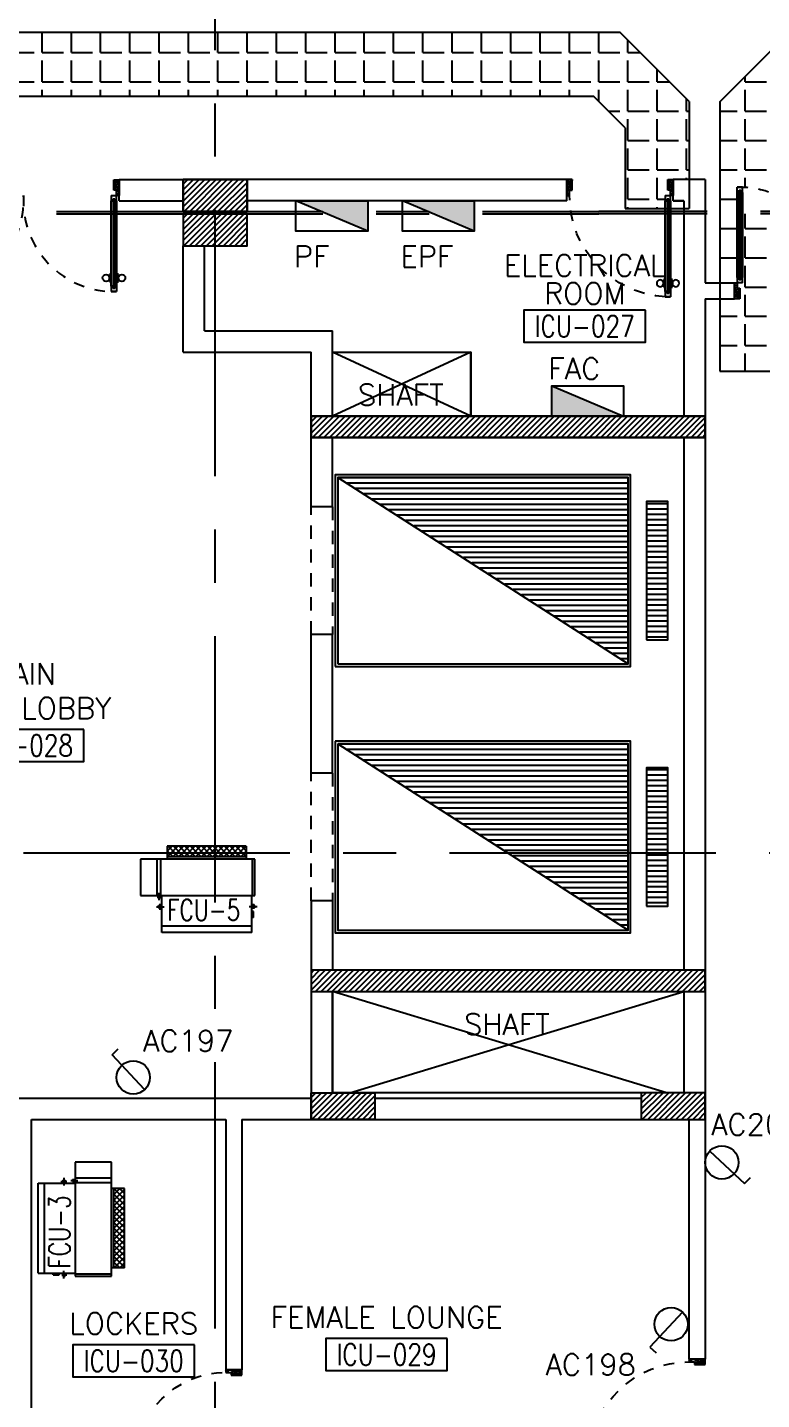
# Model space of a CAD drawing. Extents: x -0.4 to 91.9, y -1.1 to 78.4.
# Drawn here: x 68.43 to 75.32, y 22.22 to 35.1 of the extents above; entities that cross this region are included whole.
import ezdxf
from ezdxf.enums import TextEntityAlignment as Align

# ---------------------------------------------------------------- set-up
doc = ezdxf.new("R2010")
doc.units = 0
doc.header["$MEASUREMENT"] = 0
for name, pattern in [('CENTERX2', [4, 2.5, -0.5, 0.5, -0.5]), ('HIDDEN', [0.375, 0.25, -0.125]), ('HIDDEN2', [0.1875, 0.125, -0.0625])]:
    doc.linetypes.add(name, pattern=pattern)
doc.layers.get('0').update_dxf_attribs({"color": 11, "linetype": 'CONTINUOUS'})
for name, color, linetype in [('A_COUNTER', 11, 'CONTINUOUS'), ('AXES', 11, 'CENTERX2'), ('COL', 11, 'CONTINUOUS'), ('DOOR', 11, 'CONTINUOUS'), ('E-HLINE', 2, 'HIDDEN'), ('E-PANELBX', 3, 'CONTINUOUS'), ('E-SOCKETS', 4, 'CONTINUOUS'), ('E-TRAY', 2, 'CONTINUOUS'), ('FCU', 7, 'CONTINUOUS'), ('HAT', 11, 'CONTINUOUS'), ('HIDDEN', 11, 'HIDDEN2'), ('LIFTS', 11, 'CONTINUOUS'), ('RM-BOX', 11, 'CONTINUOUS'), ('RM-NAME', 11, 'CONTINUOUS'), ('RM-NO', 11, 'CONTINUOUS'), ('SHAFT', 11, 'CONTINUOUS'), ('TEXTN', 2, 'CONTINUOUS'), ('WALL', 11, 'CONTINUOUS')]:
    doc.layers.add(name, color=color, linetype=linetype)
doc.styles.add('ROMANS', font='ROMANS.shx', dxfattribs={"width": 0.6})
pattern_1 = [(0, (-275968.1855, -57293.01293), (0, 0.275), [0.2, -0.075]), (90, (-275968.1855, -57293.01293), (-0.275, 2e-17), [0.2, -0.075])]

# ---------------------------------------------------------------- blocks, each defined once
blk = doc.blocks.new('RM1')
at = {"layer": 'RM-BOX'}
blk.add_lwpolyline([(570, -200), (-570, -200), (-570, -500), (570, -500)], close=True, dxfattribs=at)
at = {"layer": 'RM-NAME', "style": 'ROMANS'}
for tag, p in [('ROOMNAME1', (0, 324)), ('ROOMNAME2', (0, 0))]:
    blk.add_attdef(tag, text='', height=200, dxfattribs=at).set_placement(p, align=Align.MIDDLE)
at = {"layer": 'RM-NO', "style": 'ROMANS', "width": 0.8}
blk.add_attdef('ROOMNO', text='', height=200, dxfattribs=at).set_placement((0, -350), align=Align.MIDDLE)
blk = doc.blocks.new('*X24')
at = {"color": 0}
for p, q in [((503899, 131750), (506612, 131750)), ((503977, 131700), (506612, 131700)), ((504055, 131650), (506612, 131650)), ((504132, 131600), (506612, 131600)), ((504210, 131550), (506612, 131550)), ((504288, 131500), (506612, 131500)), ((504366, 131450), (506612, 131450)), ((504444, 131400), (506612, 131400)), ((504522, 131350), (506612, 131350)), ((504600, 131300), (506612, 131300)), ((504677, 131250), (506612, 131250)), ((504755, 131200), (506612, 131200)), ((504833, 131150), (506612, 131150)), ((504911, 131100), (506612, 131100)), ((504989, 131050), (506612, 131050)), ((505067, 131000), (506612, 131000)), ((505145, 130950), (506612, 130950)), ((505222, 130900), (506612, 130900)), ((505300, 130850), (506612, 130850)), ((505378, 130800), (506612, 130800)), ((505456, 130750), (506612, 130750)), ((505534, 130700), (506612, 130700)), ((505612, 130650), (506612, 130650)), ((505690, 130600), (506612, 130600)), ((505767, 130550), (506612, 130550)), ((505845, 130500), (506612, 130500)), ((505923, 130450), (506612, 130450)), ((506001, 130400), (506612, 130400)), ((506079, 130350), (506612, 130350)), ((506157, 130300), (506612, 130300)), ((506235, 130250), (506612, 130250)), ((506312, 130200), (506612, 130200)), ((506390, 130150), (506612, 130150)), ((506468, 130100), (506612, 130100)), ((506546, 130050), (506612, 130050))]:
    blk.add_line(p, q, dxfattribs=at)
blk = doc.blocks.new('*X23')
at = {"color": 0}
for p, q in [((140176, 227700), (140376, 227700)), ((140176, 227650), (140376, 227650)), ((140176, 227600), (140376, 227600)), ((140176, 227550), (140376, 227550)), ((140176, 227500), (140376, 227500)), ((140176, 227450), (140376, 227450)), ((140176, 227400), (140376, 227400)), ((140176, 227350), (140376, 227350)), ((140176, 227300), (140376, 227300)), ((140176, 227250), (140376, 227250)), ((140176, 227200), (140376, 227200)), ((140176, 227150), (140376, 227150)), ((140176, 227100), (140376, 227100)), ((140176, 227050), (140376, 227050)), ((140176, 227000), (140376, 227000)), ((140176, 226950), (140376, 226950)), ((140176, 226900), (140376, 226900)), ((140176, 226850), (140376, 226850)), ((140176, 226800), (140376, 226800)), ((140176, 226750), (140376, 226750)), ((140176, 226700), (140376, 226700)), ((140176, 226650), (140376, 226650)), ((140176, 226600), (140376, 226600)), ((140176, 226550), (140376, 226550)), ((140176, 226500), (140376, 226500)), ((140176, 226450), (140376, 226450))]:
    blk.add_line(p, q, dxfattribs=at)
blk = doc.blocks.new('*X26')
at = {"color": 0}
for p, q in [((197839, 138813), (198025, 139000)), ((197839, 138866), (197972, 139000)), ((197839, 138919), (197919, 139000)), ((197839, 138972), (197866, 139000)), ((197879, 138800), (198079, 139000)), ((197932, 138800), (198132, 139000)), ((197985, 138800), (198185, 139000)), ((198038, 138800), (198238, 139000)), ((198091, 138800), (198291, 139000)), ((198144, 138800), (198344, 139000)), ((198197, 138800), (198397, 139000)), ((198250, 138800), (198450, 139000)), ((198303, 138800), (198503, 139000)), ((198356, 138800), (198556, 139000)), ((198409, 138800), (198609, 139000)), ((198462, 138800), (198662, 139000)), ((198515, 138800), (198715, 139000)), ((198568, 138800), (198768, 139000)), ((198621, 138800), (198821, 139000)), ((198674, 138800), (198874, 139000)), ((198727, 138800), (198927, 139000)), ((198780, 138800), (198980, 139000)), ((198833, 138800), (199033, 139000)), ((198886, 138800), (199086, 139000)), ((198939, 138800), (199139, 139000)), ((198992, 138800), (199192, 139000)), ((199045, 138800), (199245, 139000)), ((199098, 138800), (199298, 139000)), ((199151, 138800), (199351, 139000)), ((199204, 138800), (199404, 139000)), ((199257, 138800), (199457, 139000)), ((199310, 138800), (199510, 139000)), ((199363, 138800), (199563, 139000)), ((199416, 138800), (199616, 139000)), ((199469, 138800), (199669, 139000)), ((199523, 138800), (199723, 139000)), ((199576, 138800), (199776, 139000)), ((199629, 138800), (199829, 139000)), ((199682, 138800), (199882, 139000)), ((199735, 138800), (199935, 139000)), ((199788, 138800), (199988, 139000)), ((199841, 138800), (200041, 139000)), ((199894, 138800), (200094, 139000)), ((199947, 138800), (200147, 139000)), ((200000, 138800), (200200, 139000)), ((200053, 138800), (200253, 139000)), ((200106, 138800), (200306, 139000)), ((200159, 138800), (200359, 139000)), ((200212, 138800), (200412, 139000)), ((200265, 138800), (200465, 139000)), ((200318, 138800), (200518, 139000)), ((200371, 138800), (200571, 139000)), ((200424, 138800), (200624, 139000)), ((200477, 138800), (200677, 139000)), ((200530, 138800), (200730, 139000)), ((200583, 138800), (200783, 139000)), ((200636, 138800), (200836, 139000)), ((200689, 138800), (200889, 139000)), ((200742, 138800), (200942, 139000)), ((200795, 138800), (200995, 139000)), ((200848, 138800), (201048, 139000)), ((200901, 138800), (201101, 139000)), ((200954, 138800), (201154, 139000)), ((201007, 138800), (201207, 139000)), ((201060, 138800), (201260, 139000)), ((201114, 138800), (201314, 139000)), ((201167, 138800), (201367, 139000)), ((201220, 138800), (201420, 139000)), ((201273, 138800), (201473, 139000)), ((201326, 138800), (201526, 139000)), ((201379, 138800), (201539, 138960)), ((201432, 138800), (201539, 138907)), ((201485, 138800), (201539, 138854))]:
    blk.add_line(p, q, dxfattribs=at)
blk = doc.blocks.new('*X25')
at = {"color": 0}
for p, q in [((197839, 143639), (197999, 143800)), ((197839, 143692), (197946, 143800)), ((197839, 143745), (197893, 143800)), ((197853, 143600), (198053, 143800)), ((197906, 143600), (198106, 143800)), ((197959, 143600), (198159, 143800)), ((198012, 143600), (198212, 143800)), ((198065, 143600), (198265, 143800)), ((198118, 143600), (198318, 143800)), ((198171, 143600), (198371, 143800)), ((198224, 143600), (198424, 143800)), ((198277, 143600), (198477, 143800)), ((198330, 143600), (198530, 143800)), ((198383, 143600), (198583, 143800)), ((198436, 143600), (198636, 143800)), ((198489, 143600), (198689, 143800)), ((198542, 143600), (198742, 143800)), ((198595, 143600), (198795, 143800)), ((198648, 143600), (198848, 143800)), ((198701, 143600), (198901, 143800)), ((198754, 143600), (198954, 143800)), ((198807, 143600), (199007, 143800)), ((198860, 143600), (199060, 143800)), ((198913, 143600), (199113, 143800)), ((198966, 143600), (199166, 143800)), ((199019, 143600), (199219, 143800)), ((199072, 143600), (199272, 143800)), ((199125, 143600), (199325, 143800)), ((199178, 143600), (199378, 143800)), ((199231, 143600), (199431, 143800)), ((199284, 143600), (199484, 143800)), ((199337, 143600), (199537, 143800)), ((199390, 143600), (199590, 143800)), ((199443, 143600), (199643, 143800)), ((199497, 143600), (199697, 143800)), ((199550, 143600), (199750, 143800)), ((199603, 143600), (199803, 143800)), ((199656, 143600), (199856, 143800)), ((199709, 143600), (199909, 143800)), ((199762, 143600), (199962, 143800)), ((199815, 143600), (200015, 143800)), ((199868, 143600), (200068, 143800)), ((199921, 143600), (200121, 143800)), ((199974, 143600), (200174, 143800)), ((200027, 143600), (200227, 143800)), ((200080, 143600), (200280, 143800)), ((200133, 143600), (200333, 143800)), ((200186, 143600), (200386, 143800)), ((200239, 143600), (200439, 143800)), ((200292, 143600), (200492, 143800)), ((200345, 143600), (200545, 143800)), ((200398, 143600), (200598, 143800)), ((200451, 143600), (200651, 143800)), ((200504, 143600), (200704, 143800)), ((200557, 143600), (200757, 143800)), ((200610, 143600), (200810, 143800)), ((200663, 143600), (200863, 143800)), ((200716, 143600), (200916, 143800)), ((200769, 143600), (200969, 143800)), ((200822, 143600), (201022, 143800)), ((200875, 143600), (201075, 143800)), ((200928, 143600), (201128, 143800)), ((200981, 143600), (201181, 143800)), ((201034, 143600), (201234, 143800)), ((201088, 143600), (201288, 143800)), ((201141, 143600), (201341, 143800)), ((201194, 143600), (201394, 143800)), ((201247, 143600), (201447, 143800)), ((201300, 143600), (201500, 143800)), ((201353, 143600), (201539, 143786)), ((201406, 143600), (201539, 143733)), ((201459, 143600), (201539, 143680)), ((201512, 143600), (201539, 143627))]:
    blk.add_line(p, q, dxfattribs=at)
blk = doc.blocks.new('A$C272A55A0')
at = {"layer": 'DOOR', "color": 0, "linetype": 'ByBlock'}
for p, q in [((0, 900), (0, 1050)), ((50, 1050), (0, 1050)), ((50, 950), (50, 1050)), ((1750, 950), (1750, 1050)), ((1750, 1050), (1800, 1050)), ((1800, 1050), (1800, 900)), ((25, 950), (50, 950)), ((25, 900), (25, 950)), ((1775, 950), (1750, 950)), ((1775, 900), (1775, 950)), ((0, 900), (25, 900)), ((75, 900), (25, 900)), ((25, 850), (25, 900)), ((42, 850), (25, 850)), ((58, 870), (42, 870)), ((42, 870), (42, 850)), ((58, 850), (58, 870)), ((75, 850), (58, 850)), ((75, 900), (75, 850)), ((1725, 900), (1775, 900)), ((1725, 900), (1725, 850)), ((1725, 850), (1742, 850)), ((1742, 870), (1758, 870)), ((1742, 850), (1742, 870)), ((1758, 870), (1758, 850)), ((1758, 850), (1775, 850)), ((1800, 900), (1775, 900)), ((1775, 850), (1775, 900)), ((1718, 160), (1709, 160)), ((1709, 95), (1709, 160)), ((1725, 173), (1718, 173)), ((1718, 173), (1718, 83)), ((1718, 95), (1718, 160)), ((1775, 173), (1782, 173)), ((1782, 173), (1782, 83)), ((1782, 160), (1791, 160)), ((1782, 95), (1782, 160)), ((1791, 95), (1791, 160)), ((25, 50), (42, 50)), ((25, 50), (25, 0)), ((25, 0), (75, 0)), ((75, 0), (25, 0)), ((42, 50), (42, 30)), ((42, 30), (58, 30)), ((58, 50), (75, 50)), ((58, 50), (58, 30)), ((75, 50), (75, 0)), ((1718, 95), (1709, 95)), ((1725, 83), (1718, 83)), ((1742, 50), (1725, 50)), ((1725, 50), (1725, 0)), ((1775, 0), (1725, 0)), ((1725, 0), (1775, 0)), ((1742, 50), (1742, 30)), ((1758, 30), (1742, 30)), ((1775, 50), (1758, 50)), ((1758, 50), (1758, 30)), ((1775, 83), (1782, 83)), ((1775, 50), (1775, 0)), ((1782, 95), (1791, 95))]:
    blk.add_line(p, q, dxfattribs=at)
at = {"layer": 'DOOR', "color": 9, "linetype": 'ByBlock'}
for p, q in [((50, 1050), (0, 1010)), ((50, 1050), (0, 937)), ((50, 1050), (37, 950)), ((1750, 1050), (1800, 1010)), ((1750, 1050), (1800, 937)), ((1750, 1050), (1763, 950))]:
    blk.add_line(p, q, dxfattribs=at)
at = {"layer": 'DOOR', "linetype": 'ByBlock'}
for p, q in [((25, 850), (25, 50)), ((42, 850), (42, 50)), ((58, 850), (58, 50)), ((75, 50), (75, 850)), ((1725, 50), (1725, 850)), ((1742, 850), (1742, 50)), ((1758, 850), (1758, 50)), ((1775, 850), (1775, 50))]:
    blk.add_line(p, q, dxfattribs=at)
at = {"layer": 'DOOR', "color": 0, "linetype": 'ByBlock'}
for centre in [(1676, 128), (1824, 128)]:
    blk.add_circle(centre, 32.4, dxfattribs=at)
at = {"layer": 'DOOR', "color": 9, "linetype": 'ByBlock'}
for centre, radius, start, end in [((50, 1050), 34.4, 180, 270), ((50, 1050), 14.4, 180, 270), ((1750, 1050), 14.4, 270, 0), ((1750, 1050), 34.4, 270, 0), ((50, 1050), 54.4, 203.2074, 270), ((50, 1050), 74.4, 227.7764, 270), ((50, 1050), 94.4, 238.0182, 270), ((50, 1050), 114, 244.0838, 257.3774), ((50, 1050), 134, 248.1598, 259.28), ((50, 1050), 154, 251.1053, 256.2858), ((1750, 1050), 54.4, 270, 336.7926), ((1750, 1050), 74.4, 270, 312.2236), ((1750, 1050), 94.4, 270, 301.9818), ((1750, 1050), 114, 282.6226, 295.9162), ((1750, 1050), 134, 280.72, 291.8402), ((1750, 1050), 154, 283.7142, 288.8947)]:
    blk.add_arc(centre, radius, start, end, dxfattribs=at)
at = {"layer": 'DOOR', "linetype": 'HIDDEN', "ltscale": 0.5}
for centre, start, end in [((50, 851), 268.3174, 3.2965), ((1750, 851), 176.7035, 271.6826)]:
    blk.add_arc(centre, 851, start, end, dxfattribs=at)
at = {"layer": 'WALL', "linetype": 'ByBlock'}
blk.add_line((1800, 900), (1800, 1050), dxfattribs=at)
blk = doc.blocks.new('C5')
at = {"layer": 'HAT', "linetype": 'ByBlock'}
h = blk.add_hatch(dxfattribs=at)
h.set_pattern_fill('ANSI31', color=256, scale=300, style=0)
h.set_pattern_definition([(45, (-223356.182, -51411.005), (-26.516504, 26.516504), [])])
h.paths.add_polyline_path([(300, 300), (0, 300), (0, 0), (300, 0)])
h.paths.add_polyline_path([(600, 300), (300, 300), (300, 0), (600, 0)])
at = {"layer": 'COL'}
blk.add_lwpolyline([(600, 300), (0, 300), (0, 0), (600, 0)], close=True, dxfattribs=at)
blk = doc.blocks.new('DOOR90')
at = {"layer": 'DOOR', "color": 0, "linetype": 'ByBlock'}
for p, q in [((-150, 0), (-150, -25)), ((-150, 0), (0, 0)), ((0, -50), (0, 0)), ((-1000, -25), (-1000, -75)), ((-1000, -75), (-1000, -25)), ((-950, -25), (-1000, -25)), ((-950, -75), (-1000, -75)), ((-970, -42), (-970, -58)), ((-950, -42), (-970, -42)), ((-950, -58), (-970, -58)), ((-950, -25), (-950, -42)), ((-950, -58), (-950, -75)), ((-918, -25), (-918, -18)), ((-828, -18), (-918, -18)), ((-918, -75), (-918, -82)), ((-828, -82), (-918, -82)), ((-905, -18), (-905, -9)), ((-905, -9), (-840, -9)), ((-905, -18), (-840, -18)), ((-905, -82), (-905, -91)), ((-905, -82), (-840, -82)), ((-905, -91), (-840, -91)), ((-840, -18), (-840, -9)), ((-840, -82), (-840, -91)), ((-828, -25), (-828, -18)), ((-828, -75), (-828, -82)), ((-200, -42), (-200, -25)), ((-200, -25), (-150, -25)), ((-180, -42), (-200, -42)), ((-200, -75), (-200, -58)), ((-200, -58), (-180, -58)), ((-150, -75), (-200, -75)), ((-180, -58), (-180, -42)), ((-150, -75), (-150, -25)), ((-150, -25), (-100, -25)), ((-100, -25), (-100, -50)), ((-100, -50), (0, -50)), ((-150, -900), (-150, -875)), ((-150, -875), (-100, -875)), ((0, -900), (-150, -900)), ((-150, -900), (0, -900)), ((-100, -850), (0, -850)), ((-100, -875), (-100, -850)), ((0, -850), (0, -900))]:
    blk.add_line(p, q, dxfattribs=at)
at = {"layer": 'DOOR', "color": 9, "linetype": 'ByBlock'}
for p, q in [((0, -50), (-114, 0)), ((0, -50), (-40, 0)), ((0, -50), (-100, -37)), ((0, -850), (-114, -900)), ((0, -850), (-100, -863)), ((0, -850), (-40, -900))]:
    blk.add_line(p, q, dxfattribs=at)
at = {"layer": 'DOOR', "linetype": 'ByBlock'}
for p, q in [((-200, -25), (-950, -25)), ((-200, -42), (-950, -42)), ((-200, -58), (-950, -58)), ((-950, -75), (-200, -75))]:
    blk.add_line(p, q, dxfattribs=at)
at = {"layer": 'DOOR', "color": 0, "linetype": 'ByBlock'}
for centre in [(-873, 24), (-873, -124)]:
    blk.add_circle(centre, 32.4, dxfattribs=at)
at = {"layer": 'DOOR', "color": 9, "linetype": 'ByBlock'}
for centre, radius, start, end in [((0, -50), 154, 161.1053, 166.2858), ((0, -50), 134, 158.1598, 169.28), ((0, -50), 94.4, 148.0182, 180), ((0, -50), 74.4, 137.7764, 180), ((0, -50), 114, 154.0838, 167.3774), ((0, -50), 54.4, 113.2074, 180), ((0, -50), 34.4, 90, 180), ((0, -50), 14.4, 90, 180), ((0, -850), 154, 193.7142, 198.8947), ((0, -850), 134, 190.72, 201.8402), ((0, -850), 94.4, 180, 211.9818), ((0, -850), 74.4, 180, 222.2236), ((0, -850), 54.4, 180, 246.7926), ((0, -850), 34.4, 180, 270), ((0, -850), 14.4, 180, 270)]:
    blk.add_arc(centre, radius, start, end, dxfattribs=at)
at = {"layer": 'DOOR', "linetype": 'HIDDEN', "ltscale": 0.5}
blk.add_arc((-150, -25), 850, 180, 270, dxfattribs=at)
blk = doc.blocks.new('DOOR-10')
at = {"layer": 'DOOR', "color": 0, "linetype": 'ByBlock'}
for p, q in [((-26, 1100), (-76, 1100)), ((-76, 1100), (-26, 1100)), ((-76, 1050), (-76, 1100)), ((-59, 1050), (-76, 1050)), ((-43, 1070), (-59, 1070)), ((-59, 1050), (-59, 1070)), ((-43, 1050), (-43, 1070)), ((-26, 1050), (-43, 1050)), ((-26, 1050), (-26, 1100)), ((-83, 1005), (-92, 1005)), ((-92, 1005), (-92, 940)), ((-83, 940), (-92, 940)), ((-76, 1018), (-83, 1018)), ((-83, 928), (-83, 1018)), ((-83, 1005), (-83, 940)), ((-76, 928), (-83, 928)), ((-26, 1018), (-18, 1018)), ((-26, 928), (-18, 928)), ((-18, 928), (-18, 1018)), ((-18, 1005), (-9, 1005)), ((-18, 1005), (-18, 940)), ((-18, 940), (-9, 940)), ((-9, 1005), (-9, 940)), ((-1001, 0), (-1001, 150)), ((-1001, 150), (-976, 150)), ((-1001, 150), (-1001, 0)), ((-976, 150), (-976, 100)), ((-76, 200), (-59, 200)), ((-76, 150), (-76, 200)), ((-76, 150), (-26, 150)), ((-59, 200), (-59, 180)), ((-59, 180), (-43, 180)), ((-43, 200), (-26, 200)), ((-43, 180), (-43, 200)), ((-26, 200), (-26, 150)), ((-1, 150), (-26, 150)), ((-26, 150), (-26, 100)), ((-951, 0), (-1001, 0)), ((-976, 100), (-951, 100)), ((-951, 100), (-951, 0)), ((-51, 100), (-51, 0)), ((-26, 100), (-51, 100)), ((-51, 0), (-1, 0))]:
    blk.add_line(p, q, dxfattribs=at)
at = {"layer": 'DOOR', "linetype": 'ByBlock'}
for p, q in [((-76, 1050), (-76, 200)), ((-59, 200), (-59, 1050)), ((-43, 200), (-43, 1050)), ((-26, 200), (-26, 1050))]:
    blk.add_line(p, q, dxfattribs=at)
at = {"layer": 'DOOR', "color": 9, "linetype": 'ByBlock'}
for p, q in [((-1, 0), (-1, 150)), ((-951, 0), (-1001, 114)), ((-951, 0), (-1001, 40)), ((-951, 0), (-964, 100)), ((-51, 0), (-1, 114)), ((-51, 0), (-37, 100)), ((-51, 0), (-1, 40))]:
    blk.add_line(p, q, dxfattribs=at)
at = {"layer": 'DOOR', "color": 0, "linetype": 'ByBlock'}
for centre in [(-124, 973), (23, 973)]:
    blk.add_circle(centre, 32.4, dxfattribs=at)
at = {"layer": 'DOOR', "linetype": 'HIDDEN', "ltscale": 0.5}
blk.add_arc((-23, 149), 952, 93.1482, 179.9482, dxfattribs=at)
at = {"layer": 'DOOR', "color": 9, "linetype": 'ByBlock'}
for centre, radius, start, end in [((-951, 0), 154, 103.7142, 108.8947), ((-951, 0), 134, 100.72, 111.8402), ((-51, 0), 134, 68.1598, 79.28), ((-51, 0), 154, 71.1053, 76.2858), ((-951, 0), 94.4, 90, 121.9818), ((-951, 0), 74.4, 90, 132.2236), ((-951, 0), 54.4, 90, 156.7926), ((-951, 0), 34.4, 90, 180), ((-951, 0), 14.4, 90, 180), ((-51, 0), 94.4, 58.0182, 90), ((-51, 0), 74.4, 47.7764, 90), ((-51, 0), 54.4, 23.2074, 90), ((-51, 0), 34.4, 0, 90), ((-51, 0), 14.4, 0, 90), ((-51, 0), 114, 64.0838, 77.3774)]:
    blk.add_arc(centre, radius, start, end, dxfattribs=at)
blk = doc.blocks.new('E-PBX')
at = {"layer": 'E-PANELBX'}
h = blk.add_hatch(color=256, dxfattribs=at)
h.paths.add_polyline_path([(33.8, 190), (-225, 190), (33.8, 80.7)])
h.paths.add_polyline_path([(225, 190), (33.8, 190), (33.8, 80.7), (225, 0)])
blk.add_line((225, 0), (-225, 190), dxfattribs=at)
blk.add_lwpolyline([(-225, 190), (225, 190), (225, 0), (-225, 0)], close=True, dxfattribs=at)
blk = doc.blocks.new('*X190')
at = {"color": 0}
for p, q in [((16890, -2467), (16943, -2414)), ((16890, -2520), (16990, -2420)), ((16990, -2512), (16892, -2414)), ((16990, -2459), (16945, -2414)), ((16990, -2565), (16890, -2465)), ((16890, -2573), (16990, -2473)), ((16990, -2619), (16890, -2519)), ((16890, -2626), (16990, -2526)), ((16990, -2672), (16890, -2572)), ((16890, -2679), (16990, -2579)), ((16990, -2725), (16890, -2625)), ((16890, -2732), (16990, -2632)), ((16990, -2778), (16890, -2678)), ((16890, -2785), (16990, -2685)), ((16990, -2831), (16890, -2731)), ((16890, -2838), (16990, -2738)), ((16990, -2884), (16890, -2784)), ((16890, -2891), (16990, -2791)), ((16990, -2937), (16890, -2837)), ((16890, -2944), (16990, -2844)), ((16990, -2990), (16890, -2890)), ((16890, -2997), (16990, -2897)), ((16990, -3043), (16890, -2943)), ((16890, -3050), (16990, -2950)), ((16990, -3096), (16890, -2996)), ((16890, -3103), (16990, -3003)), ((16990, -3149), (16890, -3049)), ((16892, -3155), (16990, -3056)), ((16944, -3155), (16890, -3102)), ((16945, -3155), (16990, -3109))]:
    blk.add_line(p, q, dxfattribs=at)
blk = doc.blocks.new('WHE06')
at = {"color": 2}
for p, q in [((689, 621), (346, 621)), ((346, 621), (346, 469)), ((689, 469), (689, 621)), ((60, -422), (60, 422)), ((212, 437), (269, 437)), ((232, 452), (232, 422)), ((232, 452), (252, 452)), ((242, 472), (242, 399)), ((252, 452), (252, 422)), ((305, 448), (373, 448)), ((321, 458), (321, 438)), ((321, 458), (346, 458)), ((321, 438), (346, 438)), ((346, 430), (689, 430)), ((811, 371), (689, 371)), ((711, -371), (711, 371)), ((811, -371), (811, 371)), ((811, -371), (689, -371)), ((142, -437), (142, -422)), ((142, -437), (197, -437)), ((197, -437), (197, -422)), ((221, -437), (269, -437)), ((232, -452), (232, -422)), ((232, -452), (252, -452)), ((242, -472), (242, -399)), ((252, -452), (252, -422)), ((346, -430), (689, -430))]:
    blk.add_line(p, q, dxfattribs=at)
at = {"color": 6}
for p, q in [((0, -422), (0, 422)), ((0, 422), (346, 422)), ((346, 469), (346, -451)), ((689, 469), (346, 469)), ((689, -451), (689, 469)), ((0, -422), (346, -422)), ((346, -451), (689, -451))]:
    blk.add_line(p, q, dxfattribs=at)
at = {"color": 2}
blk.add_blockref('*X190', (-16179, 2784), dxfattribs=at)

msp = doc.modelspace()

# ---------------------------------------------------------------- hatches: boundary and pattern name
at = {"layer": 'HAT', "linetype": 'ByBlock'}
h = msp.add_hatch(dxfattribs=at)
h.set_pattern_fill('ANGLE', color=256, style=0)
h.set_pattern_definition(pattern_1)
h.paths.add_polyline_path([(59.39, 34.4506), (59.39, 35.0506), (56.99, 35.0506), (56.99, 34.4506)])
h.paths.add_polyline_path([(62.99, 34.4506), (62.99, 35.0506), (59.39, 35.0506), (59.39, 34.4506)])
h.paths.add_polyline_path([(66.59, 34.4506), (66.59, 35.0506), (62.99, 35.0506), (62.99, 34.4506)])
h.paths.add_polyline_path([(70.19, 34.4506), (70.19, 35.0506), (67.4374, 35.0506), (67.2649, 35.2231), (67.2649, 36.97), (66.9649, 36.97), (66.9649, 35.2231), (66.7924, 35.0506), (66.59, 35.0506), (66.59, 34.4506)])
h.paths.add_polyline_path([(73.7434, 34.4506), (74.0391, 34.155), (74.0391, 33.3989), (74.415, 33.3989), (74.415, 33.47), (74.415, 33.52), (74.465, 33.52), (74.465, 33.57), (74.44, 33.57), (74.44, 33.67), (74.49, 33.67), (74.6391, 33.67), (74.6391, 34.4035), (73.9919, 35.0506), (70.19, 35.0506), (70.19, 34.4506)])
h = msp.add_hatch(dxfattribs=at)
h.set_pattern_fill('ANGLE', color=256, style=0)
h.set_pattern_definition(pattern_1)
h.paths.add_polyline_path([(84.59, 34.4506), (84.59, 35.0506), (77.39, 35.0506), (77.39, 34.4506)])
h.paths.add_polyline_path([(84.61, 34.4506), (85.3496, 34.4506), (85.3496, 35.0506), (84.61, 35.0506)])
h.paths.add_polyline_path([(77.39, 34.4506), (77.39, 35.0506), (75.5776, 35.0506), (74.9262, 34.3992), (74.9262, 33.37), (75.09, 33.37), (75.09, 33.55), (75.09, 33.6, -0.134134), (75.5262, 33.4945), (75.5262, 34.1506), (75.8262, 34.4506)])
h.paths.add_polyline_path([(75.5262, 33.35), (75.14, 33.35), (75.14, 32.75), (75.14, 32.7), (75.09, 32.7), (75.09, 32.65), (75.115, 32.65), (75.115, 32.55), (75.065, 32.55), (74.9262, 32.55), (74.9262, 31.8728), (75.5262, 31.8728)])
h.paths.add_polyline_path([(74.9262, 32.7), (75.065, 32.7), (75.09, 32.7), (75.09, 32.75), (75.09, 33.35), (74.9262, 33.35)], flags=16)
at = {"layer": 'HAT'}
h = msp.add_hatch(dxfattribs=at)
h.set_pattern_fill('ANSI31', color=256, scale=0.3, style=0)
h.set_pattern_definition([(45, (-206.306182, -18.041005), (-0.0265165043, 0.0265165043), [])])
h.paths.add_polyline_path([(71.69, 24.85), (71.69, 25.1), (71.09, 25.1), (71.09, 24.85)])
h = msp.add_hatch(dxfattribs=at)
h.set_pattern_fill('ANSI31', color=256, scale=0.3, style=0)
h.set_pattern_definition([(45, (-203.206183, -18.041005), (-0.0265165043, 0.0265165043), [])])
h.paths.add_polyline_path([(74.79, 25.1), (74.19, 25.1), (74.19, 24.85), (74.79, 24.85)])

# ---------------------------------------------------------------- linework, layer by layer
at = {"layer": 'A_COUNTER'}
msp.add_line((70.44, 22.5), (70.29, 22.5), dxfattribs=at)
at = {"layer": 'AXES'}
for p, q in [((70.19, -1.1143), (70.19, 77.6984)), ((70.19, -1.1143), (70.19, 77.6984)), ((0.7, 33.37), (73.79, 33.37)), ((90.8096, 33.37), (73.79, 33.37)), ((0.7, 33.35), (73.79, 33.35)), ((90.8096, 33.35), (73.79, 33.35)), ((68.39, 27.35), (84.59, 27.35))]:
    msp.add_line(p, q, dxfattribs=at)
at = {"layer": 'COL'}
for points in [[(71.09, 31.45), (71.09, 31.25), (74.79, 31.25), (74.79, 31.45)], [(71.09, 26.25), (71.09, 26.05), (74.79, 26.05), (74.79, 26.25)]]:
    msp.add_lwpolyline(points, close=True, dxfattribs=at)
at = {"layer": 'COL', "color": 2}
for points in [[(71.09, 25.1), (71.69, 25.1), (71.69, 24.85), (71.09, 24.85)], [(74.79, 25.1), (74.19, 25.1), (74.19, 24.85), (74.79, 24.85)]]:
    msp.add_lwpolyline(points, close=True, dxfattribs=at)
at = {"layer": 'E-SOCKETS'}
for p, q in [((69.2222, 25.457), (69.2807, 25.5115)), ((69.5274, 25.1292), (69.2222, 25.457)), ((74.8319, 24.5522), (75.1597, 24.2471)), ((75.1597, 24.2471), (75.2142, 24.3056)), ((74.5758, 23.041), (74.2706, 22.7132)), ((74.2706, 22.7132), (74.3291, 22.6587))]:
    msp.add_line(p, q, dxfattribs=at)
for centre in [(69.4209, 25.2435), (74.9463, 24.4458), (74.4693, 22.9267)]:
    msp.add_circle(centre, 0.1562, dxfattribs=at)
at = {"layer": 'E-TRAY', "color": 4}
for p, q in [((73.9919, 35.0506), (67.4374, 35.0506)), ((74.6391, 34.4035), (73.9919, 35.0506)), ((74.9262, 34.3992), (75.5776, 35.0506)), ((73.7434, 34.4506), (60.3146, 34.4506)), ((74.0391, 34.155), (73.7434, 34.4506)), ((74.6391, 34.4035), (74.6391, 33.3989)), ((74.9262, 34.3992), (74.9262, 31.8728)), ((74.0391, 34.155), (74.0391, 33.3989)), ((74.0391, 33.3989), (74.6391, 33.3989)), ((74.9262, 31.8728), (75.5262, 31.8728))]:
    msp.add_line(p, q, dxfattribs=at)
at = {"layer": 'HIDDEN'}
for p, q in [((71.09, 29.4), (71.09, 30.6)), ((71.29, 30.6), (71.29, 29.4)), ((71.09, 26.9), (71.09, 28.1)), ((71.29, 28.1), (71.29, 26.9))]:
    msp.add_line(p, q, dxfattribs=at)
at = {"layer": 'LIFTS'}
for p, q in [((71.34, 30.875), (74.065, 29.125)), ((71.34, 28.375), (74.065, 26.625))]:
    msp.add_line(p, q, dxfattribs=at)
for points in [[(71.315, 29.1), (74.09, 29.1), (74.09, 30.9), (71.315, 30.9)], [(71.34, 29.125), (74.065, 29.125), (74.065, 30.875), (71.34, 30.875)], [(74.24, 29.35), (74.44, 29.35), (74.44, 30.65), (74.24, 30.65)], [(71.315, 28.4), (71.315, 26.6), (74.09, 26.6), (74.09, 28.4)], [(71.34, 28.375), (71.34, 26.625), (74.065, 26.625), (74.065, 28.375)], [(74.24, 26.85), (74.44, 26.85), (74.44, 28.15), (74.24, 28.15)]]:
    msp.add_lwpolyline(points, close=True, dxfattribs=at)
at = {"layer": 'SHAFT'}
for p, q in [((72.59, 31.45), (71.29, 32.05)), ((72.59, 32.05), (71.29, 31.45)), ((71.515, 32.05), (72.59, 32.05)), ((72.59, 31.45), (72.59, 32.05)), ((74.425, 25.1), (71.29, 26.05)), ((71.455, 25.1), (74.59, 26.05))]:
    msp.add_line(p, q, dxfattribs=at)
at = {"layer": 'WALL'}
for p, q in [((69.29, 33.67), (69.89, 33.67)), ((69.29, 33.47), (69.29, 33.67)), ((73.49, 33.67), (70.49, 33.67)), ((73.49, 33.47), (73.49, 33.67)), ((74.79, 33.67), (74.49, 33.67)), ((74.49, 33.47), (74.49, 33.67)), ((74.49, 33.47), (74.49, 33.67)), ((74.79, 33.67), (74.79, 32.7)), ((69.29, 33.47), (69.89, 33.47)), ((73.49, 33.47), (70.49, 33.47)), ((74.59, 33.47), (74.49, 33.47)), ((74.49, 33.47), (74.59, 33.47)), ((74.59, 33.47), (74.59, 31.45)), ((69.89, 32.05), (69.89, 33.05)), ((70.09, 32.25), (70.09, 33.05)), ((74.79, 32.7), (75.065, 32.7)), ((74.79, 32.55), (75.065, 32.55)), ((74.79, 32.55), (74.79, 31.45)), ((69.89, 32.05), (69.89, 32.25)), ((69.89, 32.05), (69.89, 32.25)), ((69.89, 32.05), (69.89, 32.25)), ((70.09, 32.25), (71.29, 32.25)), ((71.29, 31.45), (71.29, 32.25)), ((69.89, 32.05), (71.09, 32.05)), ((71.09, 31.45), (71.09, 32.05)), ((71.29, 32.05), (71.515, 32.05)), ((71.09, 30.6), (71.09, 31.25)), ((71.29, 30.6), (71.29, 31.25)), ((74.59, 31.25), (74.59, 26.25)), ((74.79, 31.25), (74.79, 26.915)), ((71.29, 30.6), (71.09, 30.6)), ((71.09, 28.1), (71.09, 29.4)), ((71.29, 29.4), (71.09, 29.4)), ((71.29, 28.1), (71.29, 29.4)), ((71.29, 28.1), (71.09, 28.1)), ((74.79, 27.49), (74.79, 22.6)), ((71.09, 26.9), (71.09, 26.25)), ((71.29, 26.9), (71.09, 26.9)), ((71.29, 26.9), (71.29, 26.25)), ((71.09, 26.75), (71.09, 26.25)), ((74.79, 26.765), (74.79, 26.25)), ((71.09, 26.05), (71.09, 24.85)), ((71.09, 26.05), (71.09, 24.85)), ((71.29, 26.05), (71.29, 25.1)), ((74.59, 26.05), (74.59, 25.1)), ((74.79, 26.05), (74.79, 24.85)), ((66.84, 25.05), (71.09, 25.05)), ((71.69, 25.05), (74.19, 25.05)), ((68.465, 21.45), (68.465, 24.85)), ((68.465, 24.85), (70.29, 24.85)), ((70.29, 24.85), (70.29, 22.5)), ((70.44, 24.85), (70.44, 22.5)), ((70.44, 24.85), (74.64, 24.85)), ((71.09, 24.85), (71.0915, 24.85)), ((74.64, 22.6), (74.64, 24.85)), ((74.79, 22.6), (74.64, 22.6))]:
    msp.add_line(p, q, dxfattribs=at)
at = {"layer": 'WALL', "linetype": 'ByBlock'}
msp.add_line((75.065, 32.55), (75.065, 32.7), dxfattribs=at)
at = {"layer": 'WALL', "linetype": 'ByBlock', "ltscale": 0.3}
for points in [[(69.89, 33.67), (70.49, 33.67), (70.49, 33.37), (69.89, 33.37)], [(70.49, 33.35), (69.89, 33.35), (69.89, 33.05), (70.49, 33.05)], [(71.09, 31.45), (74.79, 31.45), (74.79, 31.25), (71.09, 31.25)], [(71.09, 26.05), (74.79, 26.05), (74.79, 26.25), (71.09, 26.25)], [(71.29, 26.05), (74.59, 26.05), (74.59, 25.1), (71.29, 25.1)]]:
    msp.add_lwpolyline(points, close=True, dxfattribs=at)
at = {"layer": 'WALL', "color": 62, "linetype": 'ByBlock', "ltscale": 0.3}
msp.add_lwpolyline([(71.29, 32.05), (72.59, 32.05), (72.59, 31.45), (71.29, 31.45)], close=True, dxfattribs=at)

# ---------------------------------------------------------------- block references
at = {"layer": 'COL', "linetype": 'ByBlock', "xscale": 0.001, "yscale": 0.001, "zscale": 0.001}
for p in [(69.89, 33.37), (69.89, 33.05)]:
    msp.add_blockref('C5', p, dxfattribs=at)
at = {"layer": 'DOOR', "color": 0, "linetype": 'ByBlock', "xscale": 0.001, "yscale": 0.001, "zscale": 0.001}
msp.add_blockref('A$C272A55A0', (67.49, 32.6196), dxfattribs=at)
at = {"layer": 'DOOR', "color": 0, "linetype": 'ByBlock', "ltscale": 0.3, "xscale": -0.001, "yscale": 0.001, "zscale": 0.001}
for p, rotation in [((74.4907, 33.67), 180), ((74.79, 21.5993), 90)]:
    msp.add_blockref('DOOR-10', p, dxfattribs=dict(at, rotation=rotation))
at = {"layer": 'DOOR', "color": 0, "linetype": 'ByBlock', "xscale": -0.001, "yscale": 0.001, "zscale": 0.001, "rotation": 180}
for name, p in [('A$C272A55A0', (75.065, 33.6004)), ('DOOR90', (70.44, 21.6))]:
    msp.add_blockref(name, p, dxfattribs=at)
at = {"layer": 'E-PANELBX', "xscale": 0.001499999983934686, "yscale": 0.001499999983934686, "zscale": 0.0015}
for p in [(71.2843, 33.185), (72.2843, 33.185)]:
    msp.add_blockref('E-PBX', p, dxfattribs=at)
at = {"layer": 'E-PANELBX', "xscale": 0.001499999983934686, "yscale": 0.001499999983934686, "zscale": 0.0015, "rotation": 180}
msp.add_blockref('E-PBX', (73.686, 31.735), dxfattribs=at)
at = {"layer": 'FCU', "linetype": 'ByBlock', "xscale": 0.001000002026557922, "yscale": 0.001000002026557922, "zscale": 0.001, "rotation": 90}
msp.add_blockref('WHE06', (70.1111, 26.6036), dxfattribs=at)
at = {"layer": 'FCU', "linetype": 'ByBlock', "xscale": 0.0009999871253967285, "yscale": 0.001000002026557922, "zscale": 0.001}
msp.add_blockref('WHE06', (68.5284, 23.8286), dxfattribs=at)
at = {"layer": 'HAT', "xscale": 0.001, "yscale": 0.001, "zscale": 0.001}
for name, p in [('*X25', (-126.7486, -112.3497)), ('*X26', (-126.7486, -112.7497))]:
    msp.add_blockref(name, p, dxfattribs=at)
at = {"layer": 'LIFTS', "color": 8, "xscale": 0.001, "yscale": 0.001, "zscale": 0.001}
for name, p in [('*X24', (-432.5469, -100.875)), ('*X23', (-65.9365, -197.0698)), ('*X24', (-432.5469, -103.375)), ('*X23', (-65.9365, -199.5661))]:
    msp.add_blockref(name, p, dxfattribs=at)
at = {"layer": 'RM-NAME'}
ref = msp.add_blockref('RM1', (73.6586, 32.6442), dxfattribs=dict(at, xscale=0.001, yscale=0.001, zscale=0.001))
ref.add_attrib('ROOMNO', 'ICU-027', dxfattribs={"layer": 'RM-NO', "height": 0.2, "style": 'ROMANS', "width": 0.8}).set_placement((73.6586, 32.2942), align=Align.MIDDLE)
ref.add_attrib('ROOMNAME2', 'ROOM', dxfattribs={"height": 0.2, "style": 'ROMANS'}).set_placement((73.6586, 32.6012), align=Align.MIDDLE)
ref.add_attrib('ROOMNAME1', 'ELECTRICAL', dxfattribs={"height": 0.2, "style": 'ROMANS'}).set_placement((73.6586, 32.8642), align=Align.MIDDLE)
at = {"layer": 'RM-NAME', "xscale": 0.001, "yscale": 0.001, "zscale": 0.001}
for p, values in [((68.3856, 28.7085), {'ROOMNO': 'ICU-028', 'ROOMNAME2': 'LIFTS LOBBY', 'ROOMNAME1': 'MAIN'}), ((71.7987, 22.9919), {'ROOMNO': 'ICU-029', 'ROOMNAME2': 'FEMALE LOUNGE'}), ((69.4251, 22.9328), {'ROOMNO': 'ICU-030', 'ROOMNAME2': 'LOCKERS'})]:
    msp.add_blockref('RM1', p, dxfattribs=at).add_auto_attribs(values)

# ---------------------------------------------------------------- texts
at = {"layer": 'E-HLINE', "color": 4, "style": 'ROMANS'}
for s, p in [('PF', (70.9287, 32.8487)), ('EPF', (71.9287, 32.8487)), ('FAC', (73.3168, 31.796))]:
    msp.add_text(s, height=0.2, dxfattribs=at).set_placement(p)
at = {"layer": 'E-SOCKETS', "style": 'ROMANS'}
for s, p in [('AC197', (69.513, 25.4872)), ('AC207', (74.8451, 24.7023)), ('AC198', (73.2903, 22.4477))]:
    msp.add_text(s, height=0.2, dxfattribs=at).set_placement(p)
at = {"layer": 'RM-NAME', "style": 'ROMANS'}
for p in [(71.9322, 31.6498), (72.9287, 25.7417)]:
    msp.add_text('SHAFT', height=0.2, dxfattribs=at).set_placement(p, align=Align.MIDDLE)
at = {"layer": 'TEXTN', "style": 'ROMANS', "width": 0.75}
msp.add_text('FCU-5', height=0.2, dxfattribs=at).set_placement((69.7385, 26.7149))
msp.add_text('FCU-3', height=0.2, rotation=90, dxfattribs=at).set_placement((68.8287, 23.4493))

doc.saveas('drawing.dxf')
